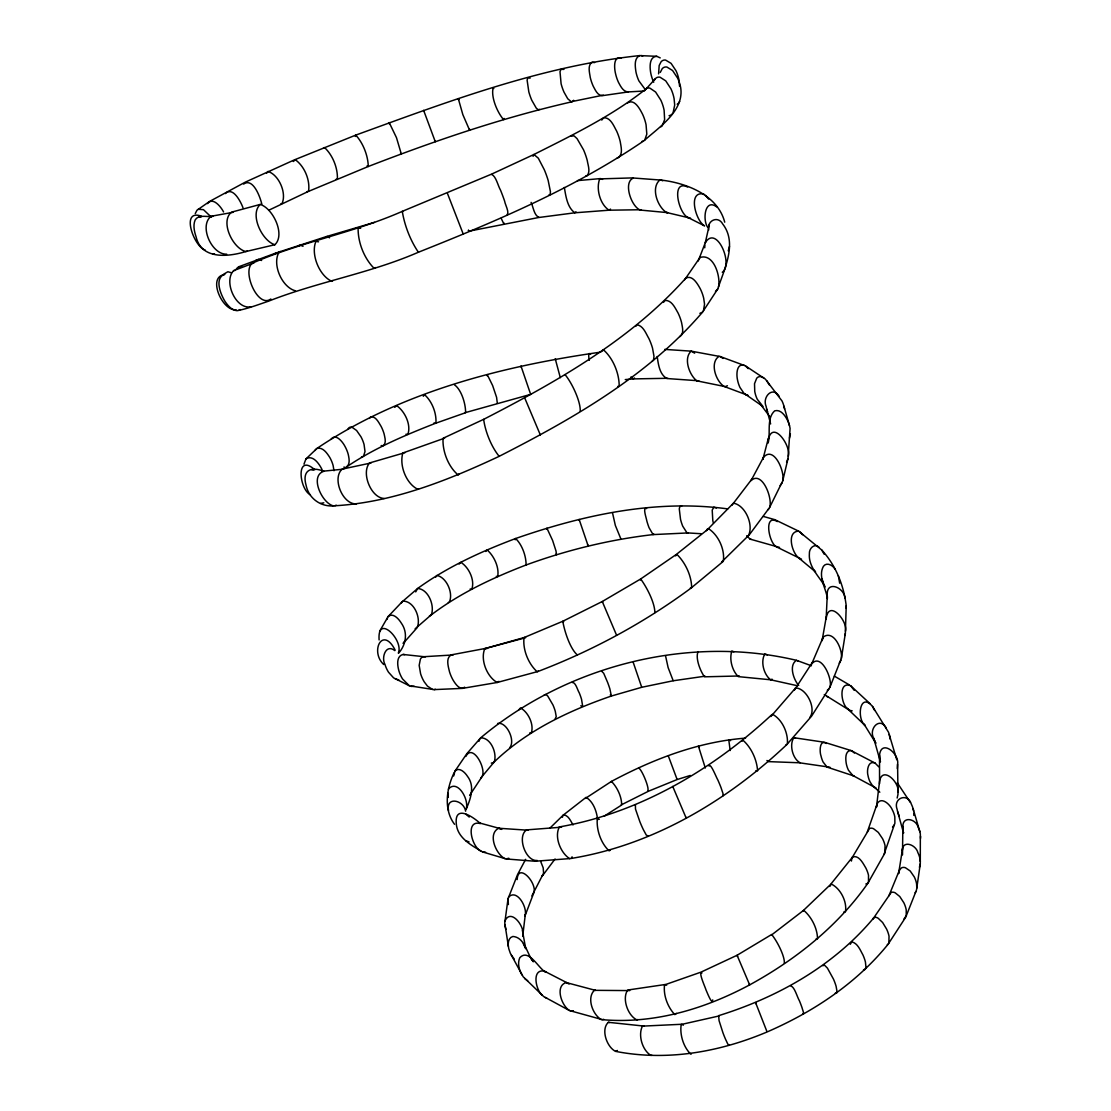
<?xml version="1.0" encoding="UTF-8"?>
<svg xmlns="http://www.w3.org/2000/svg" width="1111" height="1111" viewBox="0 0 1111 1111"><rect width="100%" height="100%" fill="white"/><g stroke="black" fill="none" stroke-linecap="round" stroke-linejoin="round"><path stroke-width="1.5" d="M897.16 798.017L897.98 794.351L897.591 764.354C899.702 754.022 881.426 738.551 879.523 755.091L879.551 783.713M913.825 815.405L913.839 813.252M644.297 1026.12L608.384 1022.314C600.593 1029.189 606.703 1047.09 615.563 1051.367C666.864 1061.394 719.4 1052.117 767.104 1031.952C813.196 1011.899 856.359 983.485 888.203 944.114L905.743 917.144L916.506 889.967L920.297 863.775L920.339 833.972A32.594 26.942 -0.3 0 0 918.13 827.209C916.269 819.154 902.771 815.516 902.854 826.431L902.493 854.928M640.436 580.025L640.686 578.97L676.307 554.458L708.61 528.739C718.525 535.224 725.066 549.612 723.303 561.333L691.125 588.025C644.186 622.785 592.427 650.727 537.877 671.516L497.159 682.487L462.426 688.376L434.026 689.612L409.362 685.779L393.6 677.877L388.531 672.224A35.149 32.413 -45.8 0 1 384.975 664.42C381.087 657.698 385.864 643.338 394.836 650.629M902.854 826.431L903.076 830.806A32.927 27.192 -2.1 0 0 903.59 833.111L897.632 811.641M916.811 888.12L916.589 883.842A34.219 25.303 21.3 0 0 914.27 876.885L910.187 870.982L905.437 867.733A4.458 3.319 20.6 0 0 901.299 868.01L899.452 870.149L888.883 895.827M920.533 838.347L920.575 836.222M480.91 851.137C471.536 846.874 464.926 819.446 480.438 823.584C472.744 816.571 454.427 804.183 456.288 823.793C457.44 838.125 471.717 845.471 482.549 851.929L506.241 858.956L535.016 861.247L570.637 858.525C652.407 845.388 727.108 801.017 786.741 744.648L811.544 716.206L829.973 687.098L841.36 658.379L845.346 633.451L846.221 605.787C843.777 585.275 835.861 565.485 821.793 550.056L798.656 531.141L774.839 519.67L763.313 516.421M704.735 247.795L704.86 245.1M844.943 598.274C844.443 587.413 826.223 579.831 827.251 595.204L826.126 619.327C828.098 598.218 847.929 620.646 845.485 631.201M708.721 229.977C706.624 220.783 717.873 215.159 722.719 224.005C737.69 243.323 724.219 269.07 717.775 288.943L702.499 312.191C647.671 376.101 572.943 418.694 498.825 456.496C447.191 480.66 392.294 502.533 334.8 505.769C321.135 507.408 308.747 498.575 306.094 485.299C302.136 471.286 309.65 465.87 323.884 471.258C309.247 475.897 321.94 502.922 333.147 505.811M841.36 658.379C842.818 649.352 833.569 629.145 823.168 637.117L811.683 663.961C820.987 652.282 832.819 678.932 829.973 687.098M846.096 608.078L846.221 605.787M851.415 861.053L851.929 858.011L869.496 828.542A4.611 3.097 31.1 0 1 873.524 828.695L878.301 832.403L882.537 838.652A35.121 23.331 31.7 0 1 885.064 845.763L884.759 853.276L867.83 883.287C837.638 926.435 795.573 959.737 749.661 984.874C704.568 1009.038 654.129 1024.078 602.593 1019.704L569.471 1010.538L543.682 996.553L523.212 976.805L510.296 953.169L508.741 948.641L504.755 922.977L508.033 898.757L517.532 874.621L525.642 859.331M597.593 819.779C596.857 811.669 593.26 801.517 586.053 797.365L562.971 815.335L549.778 828.264M453.691 775.95L454.968 771.103L466.828 753.702L480.688 737.829C565.985 666.183 687.556 634.437 796.476 660.323L811.433 665.767M508.033 898.757L508.38 904.562M454.552 824.306C443.358 809.655 446.553 787.991 454.274 772.423M504.922 921.102C510.741 907.368 525.85 927.352 522.684 936.379L525.267 914.797C527.1 906.673 516.657 888.439 508.449 897.23M721.581 562.055L749.314 534.794L769.604 507.477L782.713 480.938L788.018 458.524L790.088 428.443A35.316 32.65 -1.6 0 0 787.491 420.25C785.144 415.611 780.741 409.112 774.7 410.834C766.229 418.458 770.84 433.068 768.132 443.025M729.371 1044.604C728.344 1046.743 726.497 1040.757 725.802 1039.84A36.552 5.416 74.6 0 1 722.942 1032.772L719.067 1020.648L718.636 1015.662C777.547 997.372 833.75 965.862 873.621 918.019L874.51 917.45A4.638 2.611 40.8 0 1 878.19 918.255L882.62 922.519L886.606 929.088A35.51 19.776 41.2 0 1 889.036 936.184L888.869 943.183M355.339 136.459L355.756 135.111C448.011 101.615 541.474 66.021 639.686 55.592L656.768 56.314L660.212 57.897M768.118 440.456C772.242 418.625 791.449 445.928 788.31 456.204M782.713 480.938C785.213 472.175 773.964 445.094 763.451 457.385L751.05 480.619C762.118 470.106 772.992 498.658 769.604 507.477M790.393 433.734L789.504 438.137M515.24 539.779L515.629 538.516C583.275 514.907 655.948 499.075 727.747 508.907M897.327 768.576L897.591 764.354M398.335 652.99C403.862 640.089 377.073 613.147 379.115 639.95M562.416 817.265L562.971 815.335M902.257 850.582C902.604 839.374 916.144 844.929 917.839 852.568A33.538 26.47 11.5 0 1 920.089 859.428L920.339 861.664M902.563 848.665L898.605 873.579L899.452 870.149M920.297 863.775L919.408 867.302M303.97 464.134L305.969 458.912L316.996 448.4C400.668 391.919 502.061 366.186 600.898 352.104M826.251 617.063L822.084 640.686L823.168 637.117M718.525 287.013C720.803 276.139 713.637 253.03 699.986 257.502L684.695 279.708M771.576 934.962L803.267 910.603L830.584 884.453L852.568 857.039C858.9 854.609 863.191 863.636 865.886 868.08A35.649 19.97 40.7 0 1 868.51 875.232L868.483 882.328M790.796 985.971C794.615 986.901 797.018 996.65 799.406 1000.789A36.538 5.708 62.3 0 1 802.114 1007.927C802.225 1009.121 804.919 1014.732 802.656 1013.954M729.483 246.392L728.26 250.808M577.123 654.768C570.276 648.671 564.666 632.117 562.791 621.271L602.273 601.509L640.686 578.97C647.241 587.969 654.837 603.051 654.865 612.619M611.008 782.311L611.425 781.422C652.949 759.23 698.305 741.704 745.564 738.135M844.915 635.45L845.346 633.451M829.834 886.453L831.306 884.064C840.499 888.397 847.29 901.785 845.415 911.784L843.749 912.089M709.318 224.853L705.304 242.698C716.526 224.38 733.677 264.168 722.289 272.264M478.994 741.245L479.896 738.621M503.894 119.238L504.075 118.419M601.912 671.475L603.704 673.28L607.648 682.487A28.275 4.638 66.5 0 1 609.87 688.889L611.369 696.028C568.54 710.79 526.281 730.774 493.465 762.674L491.326 763.104M850.276 944.281L851.79 941.892C857.678 943.17 860.22 950.141 862.914 954.891A35.983 15.735 49 0 1 865.427 962.029L865.983 967.473L865.163 969.431L863.511 969.736M465.815 756.48C472.703 742.606 487.215 769.617 481.799 776.992L469.62 795.42M533.044 156.304L533.919 154.485C572.776 134.917 612.453 115.794 646.588 88.449M768.395 438.123L762.896 459.357L763.451 457.385M531.877 895.91L543.598 873.163L543.182 867.83L540.751 861.622M415.722 591.885L417.639 588.483C447.455 566.818 481.257 551.473 515.629 538.516C522.101 544.709 526.17 555.944 526.086 564.985C492.409 577.956 459.315 593.441 430.512 615.452L429.457 615.786M448.358 789.129C457.635 778.422 469.897 800.545 465.953 809.683C470.453 799.323 475.286 786.352 467.439 776.27C465.106 772.548 459.149 766.562 454.968 771.103M675.544 555.875L677.043 554.514C685.473 562.902 691.486 575.679 691.653 587.608M525.267 914.797L524.85 916.297L533.349 894.008C538.849 884.412 518.032 861.372 517.157 879.593M485.854 551.487L487.16 549.973C494.117 556.014 499.422 567.471 497.672 576.567L496.298 576.331M788.018 458.524L786.56 462.162M386.864 619.494L388.156 616.536L401.974 601.954L417.639 588.483C428.263 589.066 434.832 605.384 431.387 614.716L415.125 628.812M770.867 716.539L795.629 687.931C806.711 688.209 816.724 708.846 809.752 717.539M423.263 396.252L424.68 394.794C432.068 401.488 436.526 412.903 435.956 422.833L435.47 423.305C404.668 435.331 373.921 448.358 346.438 466.995C350.423 464.217 349.104 458.385 348.229 454.357A33.344 28.136 43.9 0 0 345.049 446.525C342.868 442.164 335.772 432.901 331.092 439.178M398.557 653.226C406.098 644.755 408.015 632.562 401.363 623.188C398.905 619.16 393.113 612.244 388.156 616.536M867.302 831.972L877.259 803.531C881.634 796.212 890.286 804.767 892.341 809.905A34.469 25.734 20.7 0 1 894.827 816.946L894.883 823.223L884.009 854.415M877.259 803.531L876.482 807.086L879.523 781.547C882.134 765.312 899.896 782.366 897.966 792.199M787.366 743.953C788.338 733.107 782.338 719.678 772.7 714.373L771.853 714.637C712.762 769.548 639.561 812.933 559.402 826.917C554.056 836.722 560.472 852.79 569.637 858.664M585.372 798.434L611.425 781.422C617.23 787.157 621.799 796.934 621.632 805.031L604.162 816.182M703.457 310.83L704.541 304.15L703.694 298.22A38.899 31.358 49.3 0 0 700.305 288.846C697.639 284.027 692.236 274.306 685.64 278.319C630.312 340.188 556.625 381.74 483.66 419.347C485.257 431.693 491.395 446.803 499.117 456.274M518.893 709.721L520.517 707.915C528.294 712.207 534.127 724.344 531.35 732.885L529.739 732.927M195.258 213.576L196.98 210.229L209.66 201.383L245.378 182.107L294.443 159.845L355.756 135.111C363.075 142.958 368.074 155.734 368.269 166.497L307.9 191.634L268.695 210.271M698.236 260.974L706.068 240.684M418.569 251.753L418.389 252.239C369.949 273.334 317.413 281.902 268.473 301.206C258.099 304.678 247.85 308.677 237.06 310.691C231.768 310.302 228.047 305.747 225.2 301.72C220.7 294.498 213.867 278.194 224.908 274.07M602.412 351.02L603.37 349.757C613.091 358.27 619.327 373.435 619.188 386.35L617.716 386.434M794.337 690.181L812.308 662.475M660.267 72.409L662.225 68.674A5.138 5 -86.3 0 1 666.919 67.049L672.558 70.507L677.613 78.117A38.899 37.982 85.8 0 1 680.71 87.783C684.195 110.808 659.254 127.071 644.727 140.111L643.477 141.055C574.081 188.37 496.117 221.283 418.389 252.239C410.348 240.448 404.557 225.464 402.293 211.354L491.895 173.996L533.919 154.485L538.307 158.193L544.334 169.802A43.079 16.526 66.3 0 1 548.167 180.454L550.459 191.8L550.07 194.689L548.667 195.203M673.141 112.517L674.696 105.059L674.099 98.643A39.829 37.982 65.3 0 0 670.891 88.727L665.753 80.881L660.045 77.215A5.222 5 70.9 0 0 655.323 78.728L644.158 91.102M648.046 836.097L646.227 834.972L643.297 829.542A37.302 6.624 72.3 0 1 639.853 821.682L635.478 809.044L635.409 804.753M459.107 564.082L460.871 562.347C468.856 567.277 475.008 580.109 471.842 589.094L470.134 589.024M293.318 161.512L295.318 159.734C304.47 166.303 310.191 179.926 308.594 191.064L307.025 191.731M653.685 533.863L653.074 534.599C609.703 539.599 567.068 550.001 526.086 564.985L525.656 564.999M706.415 530.655L733.454 503.158C745.356 505.13 753.966 525.072 748.397 535.599L747.245 535.891M840.944 660.295L839.291 663.114M676.446 1013.426L674.821 1014.607C667.655 1007.163 663.211 995.192 664.531 984.902L700.972 972.139L737.079 955.266L771.659 934.504C777.325 941.336 784.949 956.585 784.31 963.098M394.738 407.306L396.655 405.654C404.862 411.292 411.389 424.902 407.82 434.415L406.001 434.193M459.329 473.73L458.246 475.036C448.288 466.856 442.247 451.108 443.067 438.276L483.66 419.347M705.082 676.182L673.058 680.793L641.783 687.278L611.369 696.028L610.272 694.889M822.834 965.737L824.39 965.056L827.445 968.153L833.486 979.138A36.33 10.985 55.9 0 1 836.097 986.29L837.027 991.484L836.569 993.151L835.305 993.123M802.961 911.228L803.795 910.395C811.599 917.019 817.515 928.643 817.488 938.878L816.21 938.781M435.637 577.192L436.915 575.47C446.636 577.262 453.649 593.482 449.247 602.204L448.316 602.454M480.938 777.853L494.256 761.896C497.27 753.133 490.798 737.551 480.688 737.829M731.885 505.283L751.841 479.16M491.645 174.455C496.048 176.191 497.909 185.69 500.575 190.273A43.343 8.707 67.5 0 1 504.561 200.938C505.172 204.813 509.477 212.034 507.185 214.798M266.557 173.274L268.015 171.455C278.958 174.844 286.93 193.272 281.972 203.605L280.916 203.771M470.55 794.462L471.245 793.157M635.659 326.412L637.117 324.787C643.422 325.981 645.963 333.619 648.907 338.563A39.982 21.595 58.6 0 1 652.518 348.118L653.99 356.284L653.574 359.853L652.088 361.408M572.04 682.39C575.748 681.987 577.387 689.959 579.275 692.917A28.455 8.457 62.2 0 1 581.553 699.333L582.678 706.332L580.789 705.804M782.144 482.882L780.158 485.549M369.394 418.43L370.796 416.736C376.046 416.347 378.754 422.666 381.129 426.43A31.816 21.831 55.3 0 1 384.128 434.012C384.837 437.651 386.67 442.872 383.323 445.678L381.17 445.594M601.759 120.085L603.648 117.766C610.633 117.294 613.8 126.098 616.674 131.154A42.079 29.303 63.6 0 1 620.23 141.597C620.98 146.652 623.132 153.735 618.619 157.568L617.313 157.804M541.89 876.19L543.251 874.482M379.587 631.367L387.378 617.827M401.252 603.176L401.974 601.954M571.457 857.9L572.096 856.831M243.628 184.079C252.919 177.329 260.127 196.772 261.807 204.146M403.043 643.325L404.862 641.144M894.341 824.834L892.522 827.056M575.942 211.729L574.831 212.798L538.446 217.548L468.773 231.213L468.439 230.408M347.937 429.207L348.66 428.082A4.305 3.416 50.1 0 1 352.076 427.291L356.589 430.485L360.978 436.79A32.483 25.484 49.8 0 1 364.061 444.497L365.005 451.524L363.589 455.996A4.277 3.389 49.2 0 1 361.492 456.927M663.406 302.386L665.267 300.414C671.891 300.262 675.169 308.122 678.057 312.996A39.51 27.108 54.7 0 1 681.543 322.468C682.307 326.884 684.376 333.494 679.988 336.591M537.877 671.516L538.349 670.78M573.665 100.282L572.234 101.726C502.575 117.558 434.832 140.764 368.269 166.497L367.088 165.9M225.38 193.564C232.907 186.162 240.781 201.716 243.031 207.854M851.929 858.011L852.568 857.039M644.727 140.111L646.81 134.112L646.06 124.71A41.371 33.733 62.3 0 0 642.644 114.405C640.033 109.336 634.548 98.435 627.59 102.906M915.117 892.758L915.936 891.522M698.972 259.016L699.986 257.502M207.521 203.619C212.909 196.48 221.033 206.979 223.589 211.979M873.621 918.019L872.968 918.978L891.133 892.522A4.555 3.027 31.6 0 1 895.119 892.772L899.771 896.521L903.84 902.757A34.927 22.984 32.2 0 1 906.215 909.784L906.257 915.714L903.979 918.95M654.212 80.353L655.323 78.728M717.775 288.943L715.47 291.415M314.982 450.497L315.857 449.233M679.668 101.504L678.543 103.115A5.083 4.972 -84.3 0 1 677.182 104.198M454.427 384.795C461.287 389.503 465.731 403.599 465.592 412.709L435.47 423.305L434.012 422.944M634.478 377.99L633.367 378.907L625.257 379.587M742.245 741.134L743.287 740.509C751.48 747.911 756.897 759.813 757.577 770.812L755.674 770.965M270.834 298.984C257.835 308.747 241.809 271.209 252.308 263.196C300.817 241.948 353.715 232.838 402.293 211.354L402.737 211.521M542.682 875.496L555.056 858.984M544.279 694.93L545.973 694.5L547.765 696.083L552.945 704.929A28.705 12.207 57.6 0 1 555.292 711.387L556.236 716.595L554.972 719.289M236.365 268.779L238.615 266.807L275.986 253.002L326.44 236.546L374.463 222.367M223.866 274.084L227.88 271.737L231.519 272.778M829.32 688.556L827.306 690.25M794.851 688.848L795.629 687.931M610.536 209.09L609.022 210.201L574.831 212.798C567.263 207.438 565.846 196.161 564.346 187.467M404.071 642.422L417.222 627.59C421.277 618.091 414.07 600.884 402.918 601.12M610.3 850.221L609.078 850.859C600.995 843.263 596.51 830.417 597.232 819.39L599.357 819.251M375.407 267.543L373.976 268.209C364.033 258.113 357.909 242.379 358.117 228.213L360.672 228.269M739.37 675.974L704.485 676.821C699.972 670.544 695.167 657.587 698.152 651.615M323.426 148.152L324.62 147.596C332.661 155.207 337.702 167.608 337.411 178.663L336.216 179.177M497.589 723.469C506.769 721.289 515.879 741.176 509.588 747.842M498.964 681.362L497.159 682.487C486.826 676.682 480.146 659.656 484.785 648.643L525.67 637.7M493.465 762.674L494.256 761.896M767.757 509.866L768.812 508.894M356.075 227.908L358.145 227.908M570.804 136.236L574.04 135.848L577.053 138.625L583.539 149.832A42.649 23.498 65 0 1 587.233 160.401C587.955 165.22 590.733 171.788 586.941 175.857L585.858 175.955M706.902 529.53L707.638 528.878M430.512 615.452L431.387 614.716M464.662 687.181C460.051 690.861 455.427 683.89 453.274 680.418A37.218 26.525 -90 0 1 449.58 672.058C448.344 666.892 445.275 657.406 451.76 654.768L485.799 648.366L524.781 637.367M673.183 680.696L668.114 667.572L665.545 655.823M617.397 1050.464L615.563 1051.367M332.814 280.611L331.883 281.347C319.26 275.792 310.538 254.113 315.913 241.406L318.538 241.823M772.076 679.168L770.645 679.793L738.287 676.627C732.121 670.697 729.08 659.129 731.857 651.018L733.899 651.838M325.745 237.074L327.342 236.49L329.564 237.796M305.969 458.912C312.983 454.385 319.44 464.204 322.093 469.703M538.835 217.284C534.099 215.34 533.266 206.952 531.1 202.369M539.64 109.364L538.252 109.739L536.307 108.184L531.752 100.198A33.649 16.207 74.6 0 1 528.822 91.88L527.114 80.131L527.808 77.881L530.141 78.117M702.499 312.191L699.888 313.344M298.456 245.781L300.414 245.087L303.011 246.309M727.413 385.753L725.219 386.628L696.75 380.823C689.153 374.782 683.279 358.186 691.181 351.145L720.303 356.575L745.356 365.825L765.34 379.101L782.005 400.946A34.691 32.275 -28.1 0 1 784.547 409.001M867.83 883.287L865.858 883.995M274.945 253.655L277.222 252.836M887.314 944.656L888.203 944.114M250.878 306.803C235.754 309.872 223.228 281.222 233.602 270.653L253.891 262.96M255.947 260.266L258.446 259.377L261.613 260.488M537.252 860.47C525.559 861.733 516.629 835.986 526.725 829.875L561.569 827.181M238.726 310.386L240.157 309.538M603.301 95.143L571.276 101.712L567.749 98.768L564.027 92.185A34.205 20.609 76.8 0 1 561.097 83.742L560 71.659L561.055 69.285L563.957 69.396M565.055 374.629C572.221 383.184 580.734 401.835 580.22 411.07M637.825 1019.481L636.978 1019.926C627.743 1015.635 621.813 998.525 627.673 990.04L665.086 984.527L666.669 985.165M418.694 488.743L417.694 489.229C406.098 483.521 399.085 465.245 402.862 452.982L444.664 438.137M508.81 858.22L506.241 858.956M384.17 498.464C370.991 497.964 360.922 472.744 369.588 462.94L405.098 452.608M691.375 1053.895L690.806 1054.145C683.459 1047.229 679.571 1034.438 681.224 1024.495L719.039 1015.968M639.686 55.592C633.825 58.369 635.2 66.632 635.95 71.909A36.705 32.052 -89.7 0 0 638.908 80.895L645.047 89.269M356.464 503.88C342.646 504.713 331.786 478.285 342.132 469.134L371.018 462.968M829.917 767.215L799.323 762.771L768.395 761.618L766.923 760.507M602.593 1019.704L603.648 1019.287M334.8 505.769L336.244 505.199M629.784 990.595L594.371 990.332C586.455 997.789 592.635 1014.774 601.426 1019.69M323.815 502.811L320.635 503.38M274.875 244.726C285.583 234.657 273.028 208.382 260.252 204.424L231.491 212.159C219.825 221.533 232.81 248.558 245.878 251.544L274.875 244.726C262.043 240.948 249.364 214.312 260.252 204.424M247.364 251.044L245.878 251.544C228.31 256.905 201.438 259.835 196.091 236.851C194.3 231.505 192.87 225.394 195.147 219.978C198.675 214.02 207.313 217.367 212.937 216.353M641.283 209.729L609.022 210.201C600.037 204.313 595.843 188.842 599.704 178.899L632.173 177.913L661.295 180.107C686.445 182.982 717.692 195.036 724.719 222.172M226.7 254.183C211.618 254.738 198.688 225.714 211.132 216.256L233.213 212.284M690.292 775.464L677.154 779.533L648.588 791.171L621.174 804.933M212.868 254.322L214.479 253.822M667.767 378.282L633.367 378.907L630.881 377.032M688.32 532.919L653.074 534.599L649.046 527.683A29.039 8.513 78.9 0 1 646.81 520.892C646.491 518.365 642.269 506.741 646.602 508.532M573.401 1010.746L570.86 1011.038M651.824 1055.2L650.949 1055.45C642.297 1050.214 637.853 1035.174 642.422 1026.133L681.807 1024.273L683.348 1025.175M785.88 744.898L786.741 744.648M484.785 648.643L486.993 648.602M316.996 448.4C322.912 446.872 327.148 453.288 329.856 457.593A34.163 30.414 35.7 0 1 333.133 465.592L333.98 470.745M198.286 209.285L203.466 209.673L211.271 217.103M659.976 179.913C650.602 187.467 657.254 206.507 666.406 212.465L690.528 218.187M657.198 356.506C658.295 364.144 659.545 374.574 666.961 378.532L698.833 380.795M642.019 141.389L643.477 141.055M414.167 686.279L411.084 686.431M425.485 656.865L403.099 654.462C396.016 656.018 397.432 665.725 398.932 670.961A35.871 31.705 -66.4 0 0 402.557 678.96L409.362 685.779M236.046 309.719C222.478 311.524 206.979 276.764 224.436 274.639M233.602 270.653L235.268 270.362M719.039 356.312C709.554 362.533 715.623 380.795 723.955 386.378L748.258 395.488M238.615 266.807L241.712 266.862M563.541 814.863C568.471 815.21 570.762 821.237 573.054 824.931M643.158 91.074L628.437 91.907L602.315 95.671C597.426 95.518 595.232 89.797 593.191 86.116A34.899 24.803 79.8 0 1 590.274 77.52C589.608 72.715 587.33 65.355 592.149 62.105L594.579 62.619M295.457 290.818C281.777 287.305 271.653 263.779 279.278 251.78L280.722 251.6M559.402 826.917L560.416 826.806M322.218 471.286L343.716 469.12M779.547 547.431L750.133 539.127L746.814 535.919M577.456 180.621L600.551 178.579L602.579 179.413M528.072 830.223L498.728 828.25C487.437 833.653 495.659 853.776 504.769 858.622M796.476 660.323C788.602 665.183 793.532 679.488 798.684 685.459M485.59 852.206L482.549 851.929M628.437 91.907C623.229 92.019 620.563 86.186 618.438 82.27A35.733 28.664 84 0 1 615.508 73.479C614.314 68.715 613.05 55.869 621.132 58.064M656.768 56.314C648.977 56.689 649.754 67.521 650.74 73.034A37.774 34.816 -80.6 0 0 653.74 82.228M800.101 762.771C792.615 758.896 789.046 744.634 793.851 737.704L824.293 742.245L850.957 750.522L875.079 763.076L878.745 766.798M594.371 990.332L595.552 990.373L566.235 982.568C554.736 985.804 561.458 1005.649 569.471 1010.538M852.179 710.846L849.651 710.36L824.279 694.556M700.902 533.711L687.001 532.877L682.723 526.17A29.483 13.526 84.2 0 1 680.515 519.295L679.279 508.866L679.849 506.56L681.682 506.06M199.244 216.881L201.091 216.964M465.12 412.681L530.669 394.377L520.976 366.005L521.267 367.061M664.725 349.396L691.181 351.145L694.653 353.173M850.957 750.522C844.721 750.619 845.554 759.66 846.346 763.951A29.539 21.581 -70.5 0 0 848.498 770.27L852.845 775.52L876.148 788.102M343.785 467.148L345.188 467.3M690.389 587.941L691.125 588.025M403.099 654.462L404.737 654.657M398.807 679.863L395.391 678.988M666.406 212.465L667.711 212.645L640.255 210.062C631.256 206.618 622.924 182.315 633.326 178.079M453.149 654.962L423.944 656.698A4.847 3.986 -79.9 0 0 420.402 659.129L419.166 665.364L420.583 673.697A36.566 29.761 -80.5 0 0 424.249 681.876L427.471 686.126L432.498 689.459M696.75 380.823L697.847 381.031M608.384 1022.314L609.495 1022.537M743.898 365.061C736.301 363.616 736.357 374.796 737.482 379.754A33.122 28.414 -70 0 0 739.995 387.489L743.939 393.252L763.007 406.515L757.285 399.28A34.01 30.705 -53.7 0 1 754.744 391.391L754.522 383.698L756.688 378.268A4.472 4.069 -53.4 0 1 760.646 376.587L763.771 377.809M797.392 685.737L770.645 679.793C763.688 674.544 760.368 661.517 764.84 653.935L767.368 654.81M503.519 119.599C496.992 111.864 490.84 96.865 493.145 87.894L493.839 88.519M498.728 828.25L501.769 829.403M469.064 841.916L465.759 840.666M750.133 539.127L751.189 539.39M311.788 469.731L313.621 470.217M478.799 822.765L500.214 828.598M777.339 521.573C763.16 513.004 768.895 544.501 777.214 547.223L801.559 559.194M798.656 531.141C786.324 531.516 791.685 552.722 798.837 558.014L815.557 571.943M497.27 402.876L496.589 397.335L492.631 385.559L487.257 374.643L487.187 375.796M641.158 55.55L642.741 56.05M826.612 696.43L827.764 696.805M537.182 671.752C528.336 663.878 522.476 649.31 524.073 637.561L562.791 621.271L563.708 621.702M722.775 796.004L723.053 793.74L721.081 787.782A37.33 6.097 62 0 0 717.775 779.825C716.539 778.033 710.568 762.424 709.04 766.034M869.927 703.569L850.651 685.737C838.486 680.807 840.86 703.18 847.096 708.332L865.288 725.677C856.525 719.484 859.483 691.223 872.552 706.485L888.522 732.246L896.758 759.716M566.235 982.568L569.068 984.027M545.209 997.511L546.709 998.081M567.638 983.096L544.362 971.125C531.461 968.598 535.683 989.929 542.196 995.22M852.845 775.52L853.998 775.978L827.112 767.132L823.126 762.063A29.039 18.72 -79.9 0 1 820.987 755.841C819.46 751.925 819.46 738.884 826.334 743.467M875.079 763.076C867.997 760.035 866.594 770.965 868.024 775.659A30.122 24.039 -57.9 0 0 870.177 782.088L872.371 785.435L879.815 792.226M687.64 187.009C670.35 178.746 678.682 215.353 689.07 217.992M794.643 737.718L795.504 738.121M703.846 194.036C687.209 190.523 695.833 221.256 704.61 225.894L687.542 217.284M661.295 180.107L662.684 180.787M745.398 394.433L746.842 395.183M720.303 356.575L722.969 358.436M205.146 250.017C193.897 246.906 180.065 208.229 201.48 216.242M798.837 558.014L800.212 558.805M834.375 676.141L849.346 684.89M818.946 547.112C814.238 542.904 808.905 548.765 809.377 553.792C808.308 566.874 819.279 576.581 825.265 586.9M849.651 710.36L847.096 708.332M544.362 971.125L545.876 972.111M527.753 980.888L524.656 978.485M797.476 660.656L798.517 661.378M716.47 507.963L713.831 507.199L712.207 510.102L712.804 520.628A29.886 17.193 89.5 0 0 713.401 523.045M873.607 786.671L874.871 787.574M852.109 750.994L854.401 753.022M465.926 814.182L469.217 817.057M716.887 206.979C704.624 197.744 702.527 220.131 707.651 227.255M745.356 365.825L748.231 368.644M800.045 531.961L802.697 534.738M546.181 972.361C539.238 969.945 528.933 947.586 519.767 957.779C517.323 963.334 519.073 969.792 521.92 974.861M850.651 685.737L854.178 690.292M310.358 494.826C298.984 488.979 295.554 452.427 314.816 469.8M705.527 195.3L708.693 199.105M590.594 354.076C587.497 351.312 589.038 358.909 589.316 360.311M555.819 554.208L556.472 554.695L556.014 551.014L552.625 540.501L546.931 528.211L546.64 529.336M701.971 972.986C697.916 971.347 705.485 987.735 706.027 990.012C706.915 991.817 712.234 1005.858 712.748 999.9M779.242 396.446C772.562 385.503 762.035 397.321 766.118 406.334A34.927 32.261 -31.9 0 0 767.59 411.792M612.494 512.74L615.341 525.42L620.73 538.557M814.002 570.096L815.391 571.734M530.697 958.113L533.419 961.765C526.906 954.446 525.128 937.351 512.893 936.462C508.616 937.448 507.852 942.711 508.338 946.391M514.157 958.932L511.421 955.279M834.972 568.985C832.736 565.277 826.695 561.819 823.445 566.277C817.724 576.567 826.112 588.33 827.417 598.579M400.515 153.179L401.293 153.929L396.474 137.653L389.211 122.585L389.169 123.793M730.566 740.634L728.76 739.787L730.191 750.536M647.88 790.449C649.31 787.755 642.13 770.159 638.881 768.118M886.342 728.136C879.676 716.039 868.274 729.177 873.788 738.384L880.412 761.952L879.523 755.091M759.938 403.585L769.534 416.292M913.589 811.002A31.677 26.97 -19.1 0 0 911.423 804.35C907.895 792.351 892.772 797.892 897.119 809.363A31.816 27.011 -20.9 0 0 899.313 816.002M383.712 664.517C369.824 651.629 382.42 625.562 395.03 649.852M766.84 380.781L769.492 385.128M910.298 802.392L897.299 782.824L898.382 784.699M821.793 550.056L824.168 554.208M459.037 99.573L458.301 98.643L462.843 114.627L469.592 130.209L469.634 129.182M864.025 724.08L875.857 743.259M872.552 706.485L874.649 710.457M555.903 359.728L555.236 358.756L560.319 377.671M699.347 747.467L698.416 746.148L705.304 768.007M523.35 943.739L525.364 948.1M465.606 811.211C464.037 800.226 445.664 795.754 448.511 810.586M875.593 742.801L873.788 738.384M540.363 434.984L524.975 398.543M677.043 779.283L668.405 756.16M447.497 193.536L463.176 233.907M737.579 956.335L737.079 955.266L749.661 984.874L749.37 984.11M673.155 787.352L672.738 786.449L686.195 818.127L685.779 817.057M602.606 602.245L602.273 601.509L616.549 635.159M641.547 686.779L633.284 662.531M766.854 1031.355L755.563 1002.553L756.035 1003.788M434.915 140.861L435.29 141.736L423.624 110.336L423.971 111.392M501.158 218.27L503.769 223.755L503.852 222.853M823.737 584.025L822.084 579.095M587.58 544.543L588.191 546.015L579.164 519.462L579.386 520.448M468.481 230.199L468.773 231.213M913.103 808.725L919.839 831.681M505.894 929.421L504.866 925.046M783.949 406.251L789.49 425.666M838.361 575.72L839.666 583.206M766.729 409.084L770.631 423.944M889.3 734.524L890.147 739.162M522.378 930.296L525.711 948.697M448.219 797.42L447.719 792.893M827.251 595.204L827.417 597.662M658.601 73.868L659.17 65.521L661.073 61.799A5.069 4.847 -75.1 0 1 665.614 60.091L671.086 63.369L675.988 70.715A38.441 36.982 -75.7 0 1 679.015 80.159L679.571 86.352M435.401 689.264A4.819 3.944 -78.9 0 1 434.026 689.612M645.241 89.505A5.374 4.902 64.2 0 1 649.893 88.13L655.601 92.019L660.809 100.129A40.565 36.746 61.7 0 1 664.114 110.239L664.628 119.627L662.239 125.779A5.305 4.861 61 0 1 660.892 126.793M672.03 114.114A5.152 4.972 66.1 0 1 669.072 115.669"/></g></svg>
